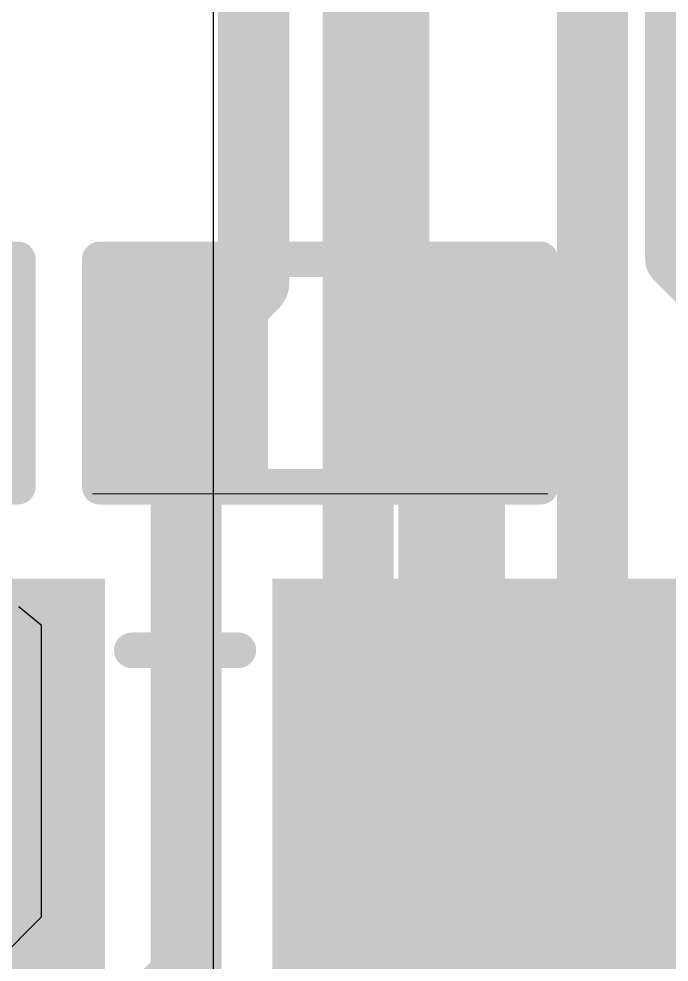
# Model space of a CAD drawing. Header units: inches. Extents: x 0 to 198, y 0 to 199.
# Drawn here: x 3.6779 to 3.7694, y 2.8714 to 3.0041 of the extents above; entities that cross this region are included whole.
import ezdxf

# ---------------------------------------------------------------- set-up
doc = ezdxf.new("R2010")
doc.units = ezdxf.units.IN
doc.header["$MEASUREMENT"] = 0
for name, color, linetype in [('Bottom Layer', 5, 'Continuous'), ('Top Layer', 1, 'Continuous'), ('Top Overlay', 2, 'Continuous'), ('Top Paste', 8, 'Continuous'), ('Top Solder', 216, 'Continuous')]:
    doc.layers.add(name, color=color, linetype=linetype)

# ---------------------------------------------------------------- blocks, each defined once
blk = doc.blocks.new('SMD3225_4P_27')
at = {"layer": 'Top Layer'}
for points in [[(-0.07087, 0.05709), (-0.01575, 0.05709), (-0.01575, 0.00984), (-0.07087, 0.00984)], [(0.01575, 0.05709), (0.07087, 0.05709), (0.07087, 0.00984), (0.01575, 0.00984)], [(-0.07087, -0.00984), (-0.01575, -0.00984), (-0.01575, -0.05709), (-0.07087, -0.05709)], [(0.01575, -0.00984), (0.07087, -0.00984), (0.07087, -0.05709), (0.01575, -0.05709)]]:
    blk.add_hatch(color=1, dxfattribs=at).paths.add_polyline_path(points)
at = {"layer": 'Top Paste'}
for points in [[(-0.07087, 0.05709), (-0.01575, 0.05709), (-0.01575, 0.00984), (-0.07087, 0.00984)], [(0.01575, 0.05709), (0.07087, 0.05709), (0.07087, 0.00984), (0.01575, 0.00984)], [(-0.07087, -0.00984), (-0.01575, -0.00984), (-0.01575, -0.05709), (-0.07087, -0.05709)], [(0.01575, -0.00984), (0.07087, -0.00984), (0.07087, -0.05709), (0.01575, -0.05709)]]:
    blk.add_hatch(color=8, dxfattribs=at).paths.add_polyline_path(points)
at = {"layer": 'Top Solder'}
for points in [[(-0.07487, 0.06109), (-0.01175, 0.06109), (-0.01175, 0.00584), (-0.07487, 0.00584)], [(0.01175, 0.06109), (0.07487, 0.06109), (0.07487, 0.00584), (0.01175, 0.00584)], [(-0.07487, -0.00584), (-0.01175, -0.00584), (-0.01175, -0.06109), (-0.07487, -0.06109)], [(0.01175, -0.00584), (0.07487, -0.00584), (0.07487, -0.06109), (0.01175, -0.06109)]]:
    blk.add_hatch(color=216, dxfattribs=at).paths.add_polyline_path(points)
at = {"layer": 'Top Overlay'}
for points in [[(-0.008, 0.051, 0.005, 0.005, 0), (0.007, 0.051, 0.005, 0.005, 0)], [(-0.065, -0.004, 0.005, 0.005, 0), (-0.065, 0.003, 0.005, 0.005, 0)], [(0.065, -0.004, 0.005, 0.005, 0), (0.065, 0.003, 0.005, 0.005, 0)], [(-0.082, -0.028, 0.005, 0.005, 0), (-0.077, -0.033, 0.005, 0.005, 0)], [(-0.082, -0.038, 0.005, 0.005, 0), (-0.082, -0.028, 0.005, 0.005, 0)], [(-0.082, -0.038, 0.005, 0.005, 0), (-0.077, -0.033, 0.005, 0.005, 0)], [(-0.008, -0.051, 0.005, 0.005, 0), (0.007, -0.051, 0.005, 0.005, 0)]]:
    blk.add_lwpolyline(points, format="xyseb", dxfattribs=at)
for points in [[(-0.00925, 0.051, 0.0025, 0.0025, 1), (-0.00675, 0.051, 0.0025, 0.0025, 1)], [(0.00575, 0.051, 0.0025, 0.0025, 1), (0.00825, 0.051, 0.0025, 0.0025, 1)], [(-0.06625, 0.003, 0.0025, 0.0025, 1), (-0.06375, 0.003, 0.0025, 0.0025, 1)], [(0.06375, 0.003, 0.0025, 0.0025, 1), (0.06625, 0.003, 0.0025, 0.0025, 1)], [(-0.06625, -0.004, 0.0025, 0.0025, 1), (-0.06375, -0.004, 0.0025, 0.0025, 1)], [(0.06375, -0.004, 0.0025, 0.0025, 1), (0.06625, -0.004, 0.0025, 0.0025, 1)], [(-0.08325, -0.028, 0.0025, 0.0025, 1), (-0.08075, -0.028, 0.0025, 0.0025, 1)], [(-0.08325, -0.028, 0.0025, 0.0025, 1), (-0.08075, -0.028, 0.0025, 0.0025, 1)], [(-0.07825, -0.033, 0.0025, 0.0025, 1), (-0.07575, -0.033, 0.0025, 0.0025, 1)], [(-0.07825, -0.033, 0.0025, 0.0025, 1), (-0.07575, -0.033, 0.0025, 0.0025, 1)], [(-0.08325, -0.038, 0.0025, 0.0025, 1), (-0.08075, -0.038, 0.0025, 0.0025, 1)], [(-0.08325, -0.038, 0.0025, 0.0025, 1), (-0.08075, -0.038, 0.0025, 0.0025, 1)], [(-0.00925, -0.051, 0.0025, 0.0025, 1), (-0.00675, -0.051, 0.0025, 0.0025, 1)], [(0.00575, -0.051, 0.0025, 0.0025, 1), (0.00825, -0.051, 0.0025, 0.0025, 1)]]:
    blk.add_lwpolyline(points, format="xyseb", close=True, dxfattribs=at)
blk = doc.blocks.new('R___0402_89')
at = {"layer": 'Top Layer'}
for points in [[(-0.0275, -0.0125), (-0.0275, 0.0125), (-0.0095, 0.0125), (-0.0095, -0.0125)], [(0.0095, -0.0125), (0.0095, 0.0125), (0.0275, 0.0125), (0.0275, -0.0125)]]:
    blk.add_hatch(color=1, dxfattribs=at).paths.add_polyline_path(points)
at = {"layer": 'Top Paste'}
for points in [[(-0.0275, -0.0125), (-0.0275, 0.0125), (-0.0095, 0.0125), (-0.0095, -0.0125)], [(0.0095, -0.0125), (0.0095, 0.0125), (0.0275, 0.0125), (0.0275, -0.0125)]]:
    blk.add_hatch(color=8, dxfattribs=at).paths.add_polyline_path(points)
at = {"layer": 'Top Solder'}
for points in [[(-0.02967, -0.01467), (-0.02967, 0.01467), (-0.00734, 0.01467), (-0.00734, -0.01467)], [(0.00733, -0.01467), (0.00733, 0.01467), (0.02966, 0.01467), (0.02966, -0.01467)]]:
    blk.add_hatch(color=216, dxfattribs=at).paths.add_polyline_path(points)
at = {"layer": 'Top Overlay'}
for points in [[(-0.031, 0.016, 0.005, 0.005, 0), (0.031, 0.016, 0.005, 0.005, 0)], [(-0.031, -0.016, 0.005, 0.005, 0), (-0.031, 0.016, 0.005, 0.005, 0)], [(0.031, -0.016, 0.005, 0.005, 0), (0.031, 0.016, 0.005, 0.005, 0)], [(-0.031, -0.016, 0.005, 0.005, 0), (0.031, -0.016, 0.005, 0.005, 0)], [(-0.032, -0.017, 0.000127, 0.000127, 0), (0.032, -0.017, 0.000127, 0.000127, 0)]]:
    blk.add_lwpolyline(points, format="xyseb", dxfattribs=at)
for points in [[(-0.03225, 0.016, 0.0025, 0.0025, 1), (-0.02975, 0.016, 0.0025, 0.0025, 1)], [(-0.03225, 0.016, 0.0025, 0.0025, 1), (-0.02975, 0.016, 0.0025, 0.0025, 1)], [(0.02975, 0.016, 0.0025, 0.0025, 1), (0.03225, 0.016, 0.0025, 0.0025, 1)], [(0.02975, 0.016, 0.0025, 0.0025, 1), (0.03225, 0.016, 0.0025, 0.0025, 1)], [(-0.03225, -0.016, 0.0025, 0.0025, 1), (-0.02975, -0.016, 0.0025, 0.0025, 1)], [(-0.03225, -0.016, 0.0025, 0.0025, 1), (-0.02975, -0.016, 0.0025, 0.0025, 1)], [(0.02975, -0.016, 0.0025, 0.0025, 1), (0.03225, -0.016, 0.0025, 0.0025, 1)], [(0.02975, -0.016, 0.0025, 0.0025, 1), (0.03225, -0.016, 0.0025, 0.0025, 1)], [(-0.03203, -0.017, 0.0000635, 0.0000635, 1), (-0.03197, -0.017, 0.0000635, 0.0000635, 1)], [(0.03197, -0.017, 0.0000635, 0.0000635, 1), (0.03203, -0.017, 0.0000635, 0.0000635, 1)]]:
    blk.add_lwpolyline(points, format="xyseb", close=True, dxfattribs=at)
blk = doc.blocks.new('C___0402_329')
at = {"layer": 'Top Layer'}
for points in [[(-0.0275, -0.0125), (-0.0275, 0.0125), (-0.0095, 0.0125), (-0.0095, -0.0125)], [(0.0095, -0.0125), (0.0095, 0.0125), (0.0275, 0.0125), (0.0275, -0.0125)]]:
    blk.add_hatch(color=1, dxfattribs=at).paths.add_polyline_path(points)
at = {"layer": 'Top Paste'}
for points in [[(-0.0275, -0.0125), (-0.0275, 0.0125), (-0.0095, 0.0125), (-0.0095, -0.0125)], [(0.0095, -0.0125), (0.0095, 0.0125), (0.0275, 0.0125), (0.0275, -0.0125)]]:
    blk.add_hatch(color=8, dxfattribs=at).paths.add_polyline_path(points)
at = {"layer": 'Top Solder'}
for points in [[(-0.02986, -0.01486), (-0.02986, 0.01486), (-0.00714, 0.01486), (-0.00714, -0.01486)], [(0.00714, -0.01486), (0.00714, 0.01486), (0.02986, 0.01486), (0.02986, -0.01486)]]:
    blk.add_hatch(color=216, dxfattribs=at).paths.add_polyline_path(points)
at = {"layer": 'Top Overlay'}
for points in [[(-0.011, 0.016, 0.005, 0.005, 0), (-0.031, 0.016, 0.005, 0.005, 0)], [(-0.031, 0.016, 0.005, 0.005, 0), (-0.031, -0.016, 0.005, 0.005, 0)], [(0.031, 0.016, 0.005, 0.005, 0), (0.011, 0.016, 0.005, 0.005, 0)], [(0.031, 0.016, 0.005, 0.005, 0), (0.031, -0.016, 0.005, 0.005, 0)], [(-0.011, -0.016, 0.005, 0.005, 0), (-0.031, -0.016, 0.005, 0.005, 0)], [(0.031, -0.016, 0.005, 0.005, 0), (0.011, -0.016, 0.005, 0.005, 0)]]:
    blk.add_lwpolyline(points, format="xyseb", dxfattribs=at)
for points in [[(-0.03225, 0.016, 0.0025, 0.0025, 1), (-0.02975, 0.016, 0.0025, 0.0025, 1)], [(-0.03225, 0.016, 0.0025, 0.0025, 1), (-0.02975, 0.016, 0.0025, 0.0025, 1)], [(-0.01225, 0.016, 0.0025, 0.0025, 1), (-0.00975, 0.016, 0.0025, 0.0025, 1)], [(0.00975, 0.016, 0.0025, 0.0025, 1), (0.01225, 0.016, 0.0025, 0.0025, 1)], [(0.02975, 0.016, 0.0025, 0.0025, 1), (0.03225, 0.016, 0.0025, 0.0025, 1)], [(0.02975, 0.016, 0.0025, 0.0025, 1), (0.03225, 0.016, 0.0025, 0.0025, 1)], [(-0.03225, -0.016, 0.0025, 0.0025, 1), (-0.02975, -0.016, 0.0025, 0.0025, 1)], [(-0.03225, -0.016, 0.0025, 0.0025, 1), (-0.02975, -0.016, 0.0025, 0.0025, 1)], [(-0.01225, -0.016, 0.0025, 0.0025, 1), (-0.00975, -0.016, 0.0025, 0.0025, 1)], [(0.00975, -0.016, 0.0025, 0.0025, 1), (0.01225, -0.016, 0.0025, 0.0025, 1)], [(0.02975, -0.016, 0.0025, 0.0025, 1), (0.03225, -0.016, 0.0025, 0.0025, 1)], [(0.02975, -0.016, 0.0025, 0.0025, 1), (0.03225, -0.016, 0.0025, 0.0025, 1)]]:
    blk.add_lwpolyline(points, format="xyseb", close=True, dxfattribs=at)

msp = doc.modelspace()

# ---------------------------------------------------------------- linework, layer by layer
at = {"layer": 'Bottom Layer'}
msp.add_line((3.70527, 3.07477), (3.70527, 2.76724), dxfattribs=at)
for points in [[(3.72567, 2.33233, 0.01, 0.01, 0), (3.72567, 3.08368, 0.01, 0.01, 0)], [(3.75862, 2.35138, 0.01, 0.01, 0), (3.75862, 3.06838, 0.01, 0.01, 0)]]:
    msp.add_lwpolyline(points, format="xyseb", dxfattribs=at)
at = {"layer": 'Top Layer'}
for p, q in [((3.67789, 2.92138), (3.67796, 2.9214)), ((3.67796, 2.9214), (3.68106, 2.91886)), ((3.68106, 2.91886), (3.68106, 2.87774)), ((3.68106, 2.87774), (3.67275, 2.86943))]:
    msp.add_line(p, q, dxfattribs=at)
for points in [[(3.71096, 2.96693, 0.01, 0.01, 0), (3.71096, 3.03395, 0.01, 0.01, 0)], [(3.73065, 2.96594, 0.01, 0.01, 0), (3.73065, 3.03395, 0.01, 0.01, 0)], [(3.77002, 2.97026, 0.008, 0.008, 0), (3.77002, 3.03395, 0.008, 0.008, 0)], [(3.77002, 2.97026, 0.008, 0.008, 0), (3.78287, 2.95741, 0.008, 0.008, 0)], [(3.70145, 2.95741, 0.01, 0.01, 0), (3.71096, 2.96693, 0.01, 0.01, 0)], [(3.73065, 2.96594, 0.01, 0.01, 0), (3.73881, 2.95778, 0.01, 0.01, 0)], [(3.70145, 2.86929, 0.01, 0.01, 0), (3.70145, 2.95741, 0.01, 0.01, 0)], [(3.73881, 2.95428, 0.01, 0.01, 0), (3.73881, 2.95778, 0.01, 0.01, 0)], [(3.73881, 2.90405, 0.015, 0.015, 0), (3.73881, 2.95428, 0.015, 0.015, 0)], [(3.73881, 2.90405, 0.015, 0.015, 0), (3.74512, 2.89774, 0.015, 0.015, 0)], [(3.74512, 2.89774, 0.015, 0.015, 0), (3.76008, 2.88278, 0.015, 0.015, 0)], [(3.76008, 2.88278, 0.015, 0.015, 0), (3.80215, 2.88278, 0.015, 0.015, 0)], [(3.68159, 2.84943, 0.01, 0.01, 0), (3.70145, 2.86929, 0.01, 0.01, 0)]]:
    msp.add_lwpolyline(points, format="xyseb", dxfattribs=at)
for points in [[(3.76802, 2.97026, 0.004, 0.004, 1), (3.77202, 2.97026, 0.004, 0.004, 1)], [(3.76802, 2.97026, 0.004, 0.004, 1), (3.77202, 2.97026, 0.004, 0.004, 1)], [(3.70846, 2.96693, 0.005, 0.005, 1), (3.71346, 2.96693, 0.005, 0.005, 1)], [(3.70846, 2.96693, 0.005, 0.005, 1), (3.71346, 2.96693, 0.005, 0.005, 1)], [(3.72815, 2.96594, 0.005, 0.005, 1), (3.73315, 2.96594, 0.005, 0.005, 1)], [(3.72815, 2.96594, 0.005, 0.005, 1), (3.73315, 2.96594, 0.005, 0.005, 1)], [(3.69895, 2.95741, 0.005, 0.005, 1), (3.70395, 2.95741, 0.005, 0.005, 1)], [(3.69895, 2.95741, 0.005, 0.005, 1), (3.70395, 2.95741, 0.005, 0.005, 1)], [(3.73631, 2.95778, 0.005, 0.005, 1), (3.74131, 2.95778, 0.005, 0.005, 1)], [(3.73631, 2.95778, 0.005, 0.005, 1), (3.74131, 2.95778, 0.005, 0.005, 1)], [(3.73506, 2.95428, 0.0075, 0.0075, 1), (3.74256, 2.95428, 0.0075, 0.0075, 1)], [(3.73631, 2.95428, 0.005, 0.005, 1), (3.74131, 2.95428, 0.005, 0.005, 1)], [(3.73506, 2.90405, 0.0075, 0.0075, 1), (3.74256, 2.90405, 0.0075, 0.0075, 1)], [(3.73506, 2.90405, 0.0075, 0.0075, 1), (3.74256, 2.90405, 0.0075, 0.0075, 1)], [(3.74137, 2.89774, 0.0075, 0.0075, 1), (3.74887, 2.89774, 0.0075, 0.0075, 1)], [(3.74137, 2.89774, 0.0075, 0.0075, 1), (3.74887, 2.89774, 0.0075, 0.0075, 1)], [(3.75633, 2.88278, 0.0075, 0.0075, 1), (3.76383, 2.88278, 0.0075, 0.0075, 1)], [(3.75633, 2.88278, 0.0075, 0.0075, 1), (3.76383, 2.88278, 0.0075, 0.0075, 1)], [(3.69895, 2.86929, 0.005, 0.005, 1), (3.70395, 2.86929, 0.005, 0.005, 1)], [(3.69895, 2.86929, 0.005, 0.005, 1), (3.70395, 2.86929, 0.005, 0.005, 1)]]:
    msp.add_lwpolyline(points, format="xyseb", close=True, dxfattribs=at)

# ---------------------------------------------------------------- block references
at = {"rotation": 180}
msp.add_blockref('C___0402_329', (3.64679, 2.95428), dxfattribs=at)
for name, p in [('R___0402_89', (3.72031, 2.95428)), ('SMD3225_4P_27', (3.70181, 2.86428))]:
    msp.add_blockref(name, p)

doc.saveas('drawing.dxf')
